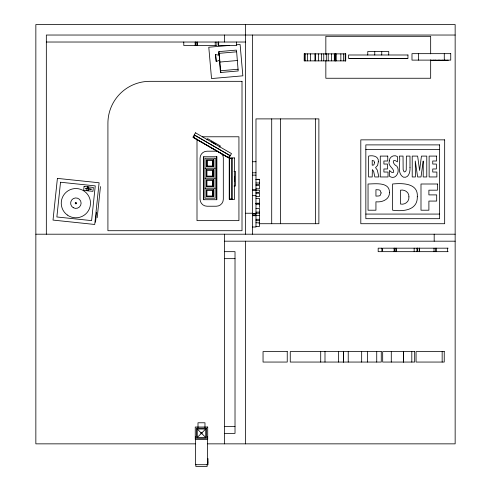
<?xml version="1.0" encoding="UTF-8"?>
<svg xmlns="http://www.w3.org/2000/svg" width="491" height="491" viewBox="0 0 491 491"><rect width="100%" height="100%" fill="white"/><g stroke="black" fill="none" stroke-linecap="round" stroke-linejoin="round"><path stroke-width="0.74" d="M335.39 60.878L335.39 53.875M336.225 60.878L336.225 53.875M340.846 60.878L340.846 53.875M343.534 60.878L343.534 53.875M345.191 60.878L345.191 53.875M345.56 60.878L345.56 53.875M345.707 60.878L345.756 53.875L304.181 53.875M95.518 222.233L96.567 212.272M97.187 217.728L100.459 186.592M219.103 55.195L215.537 54.618L216.224 61.535L219.661 60.227L218.998 53.359M216.224 61.535L215.604 54.489M194.823 135.16L193.466 137.511L228.419 157.691L229.776 155.34M206.944 139.855L207.638 138.646L220.349 145.98L219.649 147.19M197.253 437.487L201.015 433.719L201.948 433.719L205.717 437.487L205.717 429.024L197.253 429.024L197.253 437.487L205.717 437.487M201.948 433.719L201.948 432.792L205.717 429.024M220.827 72.49L219.041 51.659M229.414 45.43L208.785 47.234L211.529 78.566L242.855 75.823L240.111 44.497L236.294 44.828M219.281 59.951L220.508 72.502L238.184 70.956L236.637 51.813L218.556 53.396L218.777 54.256M219.465 62.087L237.399 60.516M220.821 70.735L238.16 69.219M455.151 35.033L46.332 35.033L46.332 234.201M46.332 42.023L245.5 42.023M448.087 60.626L439.721 60.626L439.721 60.117M345.756 60.878L304.181 60.878L304.23 53.875M202.341 136.78L238.933 136.78L238.933 220.643L197.001 220.643L197.001 139.07M365.838 149.503L439.635 149.503M232.047 158.532L229.334 158.532L229.334 198.892L232.047 198.892M252.491 161.723L255.983 161.723M205.035 168.235L215.168 168.235M234.041 171.371L235.441 171.371L235.441 186.046L234.041 186.046M252.491 172.807L255.983 172.807M252.491 175.134L255.983 175.134M205.035 178.227L215.168 178.227M255.983 179.325L259.475 179.325L259.475 184.591L255.983 184.591M255.983 179.381L259.475 179.381M255.983 182.983L259.475 182.983M255.983 185.365L259.475 185.365L259.475 188.783L255.983 188.783M205.035 188.219L215.168 188.219M252.491 189.655L255.983 189.655M255.983 190.22L259.475 190.22L259.475 192.435L255.983 192.435M252.491 190.434L255.983 190.434M255.983 193.215L259.475 193.215L259.475 196.633L255.983 196.633M252.491 195.651L255.983 195.651M255.983 198.456L259.475 198.456L259.475 207.472M255.983 203.225L259.475 203.225M255.983 203.556L259.475 203.556M255.983 203.869L259.475 203.869M255.983 203.998L259.475 203.998M255.983 208.436L259.475 208.436L259.475 226.468L255.983 226.468M255.983 212.112L259.475 212.112M245.5 213.235L252.491 213.235M255.983 213.217L259.475 213.217M252.491 213.389L255.983 213.389M252.491 213.996L255.983 213.996M365.838 214.076L439.635 214.076M252.491 215.162L255.983 215.162M255.983 215.512L259.475 215.512M252.491 215.715L255.983 215.715M255.983 219.299L259.475 219.299M255.983 220.68L259.475 220.68M255.983 222.791L259.475 222.791M258.978 223.718L318.88 223.718L318.88 118.89L255.983 118.89L255.983 227.02L252.491 227.02M35.849 234.201L455.151 234.201M224.534 241.185L455.151 241.185M448.148 248.176L382.642 248.176L382.642 251.668L448.148 251.668M224.534 251.668L235.017 251.668L235.017 433.369L224.534 433.369M224.534 258.659L235.017 258.659M224.534 426.378L235.017 426.378M197.253 429.024L201.015 432.792L201.948 432.792M195.608 436.751L195.4 464.701L208 464.701L208 458.588L207.564 458.588M207.509 436.751L207.564 464.701M195.387 443.852L35.849 443.852L35.849 24.55L455.151 24.55L455.151 443.852L207.662 443.852M207.564 462.08L208 462.08M87.036 188.955L85.6 188.808L85.643 188.403L91.4 189.01L91.357 189.409L88.478 189.109M211.443 141.844L215.678 144.293M194.264 134.902L230.273 155.696M194.761 135.264L229.714 155.444M193.528 137.406L228.481 157.586M219.471 59.982L219.765 62.062M236.637 51.813L236.361 50.1L218.698 51.629L218.704 53.384M447.786 60.117L447.786 60.626M447.632 248.176L447.632 251.668M445.104 60.117L445.104 60.626M444.281 53.66L444.281 60.117M442.434 60.117L442.434 60.626M442.158 351.574L442.158 362.057M438.322 60.117L438.322 60.626L430.908 60.626L430.908 60.117M436.346 248.176L436.346 251.668M435.621 248.176L435.621 251.668M435.468 60.117L435.468 60.626M434.958 60.117L434.958 60.626M434.185 234.201L434.185 241.185M434.013 248.176L434.013 251.668M433.633 60.117L433.633 60.626M430.668 53.857L430.668 36.322L325.84 36.322L325.84 54.618M430.668 59.957L430.668 78.253L325.84 78.253L325.84 60.718M419.602 248.176L419.602 251.668M419.382 248.176L419.382 251.668M418.442 53.66L418.442 60.117M417.773 248.176L417.773 251.668M417.313 248.176L417.313 251.668M416.994 248.176L416.994 251.668M414.165 248.176L414.165 251.668M411.808 351.574L411.808 362.057M407.082 58.49L349.426 58.49M403.498 362.057L403.412 351.574L403.369 362.057M396.427 248.176L396.427 251.668M395.82 248.176L395.82 251.668M394.654 248.176L394.654 251.668M394.101 248.176L394.101 251.668M391.284 351.574L391.284 362.057M388.737 54.992L388.737 51.5L367.771 51.5L367.771 54.992M381.746 51.5L381.746 54.992M376.732 351.574L376.732 362.057M374.762 51.5L374.762 54.992M367.618 351.574L367.618 362.057M361.671 351.574L361.671 362.057M348.236 351.574L348.236 362.057M343.614 351.574L343.614 362.057M343.491 351.574L343.491 362.057M338.637 351.574L338.637 362.057M334.316 53.875L334.316 60.878M331.486 53.875L331.486 60.878M328.221 53.875L328.221 60.878M326.312 53.875L326.312 60.878M324.993 351.574L324.993 362.057M323.759 53.875L323.759 60.878M321.562 53.875L321.562 60.878M320.709 351.574L320.709 362.057M318.377 53.875L318.377 60.878M315.4 53.875L315.4 60.878M315.382 118.89L315.382 223.718M314.958 53.875L314.958 60.878M310.515 53.875L310.515 60.878M307.63 53.875L307.63 60.878M305.249 53.875L305.249 60.878M304.377 53.875L304.377 60.878M280.441 118.89L280.441 223.718M271.707 118.89L271.707 223.718M252.491 35.033L252.491 234.201M245.5 24.55L245.5 234.201M245.5 241.185L245.5 443.852M236.527 42.023L236.527 45.516L218.403 45.516L218.403 42.023M234.563 176.263L234.563 181.154M231.991 157.918L231.991 199.499M231.924 158.532L231.924 198.892M229.45 158.532L229.45 198.892M224.534 35.033L224.534 42.023M224.534 234.201L224.534 443.852M218.698 42.023L218.698 45.516M216.912 42.023L216.912 45.516L183.781 45.516L183.781 42.023M216.648 156.746L216.648 199.708M215.23 42.023L215.23 45.516M213.665 169.647L213.665 176.815M213.603 159.716L213.603 166.756M213.61 179.694L213.61 186.752M213.597 189.698L213.597 196.738M212.781 160.434L212.781 166.038M212.72 170.494L212.72 176.097M212.72 180.43L212.72 186.034M212.72 190.416L212.72 196.013M207.141 464.265L207.141 466.45L195.823 466.45L195.823 464.265M207.098 160.434L207.098 166.038M206.429 169.647L206.429 176.815M204.974 427.667L204.974 422.776L197.99 422.776L197.99 427.667M203.771 156.746L203.771 199.708M201.015 432.792L201.015 433.719M197.499 42.023L197.499 45.516M196.885 42.023L196.885 45.516M195.725 42.023L195.725 45.516M195.166 42.023L195.166 45.516M217.243 151.253A6.991 6.991 0 0 0 216.328 151.197L207.049 151.197A6.991 6.991 0 0 0 200.058 158.182L200.058 199.242A6.991 6.991 0 0 0 207.049 206.226L216.328 206.226A6.991 6.991 0 0 0 223.319 199.242L223.319 158.182A6.991 6.991 0 0 0 221.877 153.929M423.267 161.969L423.205 176.963L426.771 176.963L426.771 156.089L421.438 156.089L419.609 170.5L417.632 156.089L412.219 156.089L412.219 176.963L415.392 176.963L415.276 161.005L417.614 176.963L421.014 176.963L423.187 161.005L423.267 161.969M409.997 167.425C410.316 171.476 408.923 178.448 403.412 177.171C396.354 173.145 400.877 162.251 399.404 156.089L403.037 156.089L403.142 169.555L403.989 171.684L404.701 171.954L405.934 170.936L406.247 169.671L406.358 156.089L409.997 156.089L409.997 167.425M378.322 161.821L377.622 165.43L375.541 167.603L377.291 170.064L378.899 176.963L374.823 176.963L373.633 171.279L372.356 169.628L372.215 176.963L368.6 176.963L368.6 156.089C372.761 155.046 379.101 156.298 378.322 161.821M417.307 196.774C417.663 210.541 402.945 211.621 392.591 210.209L392.591 184.002C402.08 183.057 418.4 182.916 417.307 196.774M389.332 160.95C387.239 166.087 394.42 168.161 393.696 172.267L391.959 172.494L389.412 170.5L389.412 176.22C395.875 180.774 400.588 171.089 396.845 166.185C392.401 164.178 391.591 157.599 397.44 161.852L397.44 156.537C393.985 154.315 389.308 156.813 389.332 160.95M408.917 196.848C409.396 201.506 404.971 205.085 400.49 204.035L400.49 190.177C404.688 189.336 409.242 192.288 408.917 196.848M57.404 178.386L53.022 220.085L94.72 224.467L99.102 182.769L57.404 178.386M60.522 182.235L56.87 216.967L91.602 220.619L95.254 185.886L60.522 182.235M84.071 186.47L83.66 190.373L92.922 191.349L93.333 187.439L84.071 186.47M87.306 186.93L86.919 190.594L88.362 190.741L88.742 187.083L87.306 186.93M374.48 162.711L374.038 164.503L373.522 165.037L372.215 165.215L372.215 160.44L374.111 161.054L374.48 162.711M75.682 203.114L76.074 203.219L75.706 203.065M389.467 192.644C389.602 199.61 381.863 202.574 375.94 201.783L375.94 210.209L368.041 210.209L368.041 184.002C374.866 183.953 389.829 181.553 389.467 192.644M381.114 192.92L380.261 195.332L379.199 195.934L375.94 196.136L375.94 189.667L379.027 189.87L380.181 190.49L381.114 192.92M195.479 132.797L192.902 137.265L228.91 158.053L231.488 153.591L195.479 132.797M450.738 53.66L411.986 53.66L411.986 60.117L450.738 60.117L450.738 53.66M407.953 54.992L348.555 54.992L348.555 58.49L407.953 58.49L407.953 54.992M242.008 81.328L149.847 81.328A41.931 41.931 0 0 0 107.916 123.259L107.916 230.709L242.008 230.709L242.008 81.328M444.668 139.855L360.805 139.855L360.805 223.718L444.668 223.718L444.668 139.855M439.635 144.888L365.838 144.888L365.838 218.685L439.635 218.685L439.635 144.888M387.755 156.089L380.286 156.089L380.286 176.963L388.031 176.963L388.031 172.04L383.901 172.04L383.901 168.972L387.522 168.972L387.522 164.049L383.901 164.049L383.901 161.005L387.755 161.005L387.755 156.089M436.597 156.089L429.128 156.089L429.128 176.963L436.873 176.963L436.873 172.04L432.743 172.04L432.743 168.972L436.364 168.972L436.364 164.049L432.743 164.049L432.743 161.005L436.597 161.005L436.597 156.089M216.856 156.746L203.556 156.746L203.556 199.708L216.856 199.708L216.856 156.746M234.422 157.918L229.266 157.918L229.266 199.499L234.422 199.499L234.422 157.918M215.168 158.237L205.035 158.237L205.035 198.217L215.168 198.217L215.168 158.237M213.708 159.716L206.386 159.716L206.386 166.756L213.708 166.756L213.708 159.716M212.891 160.434L206.993 160.434L206.993 166.038L212.891 166.038L212.891 160.434M213.775 169.647L206.324 169.647L206.324 176.815L213.775 176.815L213.775 169.647M212.824 170.494L206.926 170.494L206.926 176.097L212.824 176.097L212.824 170.494M213.72 179.694L206.38 179.694L206.38 186.752L213.72 186.752L213.72 179.694M212.824 180.43L206.926 180.43L206.926 186.034L212.824 186.034L212.824 180.43M437.432 184.002L420.996 184.002L420.996 210.209L428.895 210.209L428.895 201.071L436.683 201.071L436.683 194.896L428.895 194.896L428.895 190.177L437.432 190.177L437.432 184.002M213.708 189.698L206.392 189.698L206.392 196.738L213.708 196.738L213.708 189.698M212.824 190.416L206.926 190.416L206.926 196.013L212.824 196.013L212.824 190.416M381.869 248.176L378.174 248.176L378.174 251.668L381.869 251.668L381.869 248.176M287.241 351.574L263.047 351.574L263.047 362.057L287.241 362.057L287.241 351.574M381.268 351.574L290.255 351.574L290.255 362.057L381.268 362.057L381.268 351.574M414.674 351.574L382.679 351.574L382.679 362.057L414.674 362.057L414.674 351.574M444.245 351.574L416.067 351.574L416.067 362.057L444.245 362.057L444.245 351.574M207.711 427.029L195.258 427.029L195.258 439.482L207.711 439.482L207.711 427.029M206.545 428.189L196.418 428.189L196.418 438.322L206.545 438.322L206.545 428.189M335.2 60.878L335.2 53.875L335.169 60.878M67.279 215.003A14.632 14.632 0 0 0 90.43 204.692A14.632 14.632 0 0 0 69.931 189.796A14.632 14.632 0 0 0 67.279 215.003M75.553 203.734A0.657 0.657 0 0 0 76.535 203.164A0.657 0.657 0 0 0 75.553 202.599A0.657 0.657 0 0 0 75.553 203.734M73.251 207.705A5.241 5.241 0 0 0 81.113 203.164A5.241 5.241 0 0 0 73.251 198.628A5.241 5.241 0 0 0 73.251 207.705"/></g></svg>
